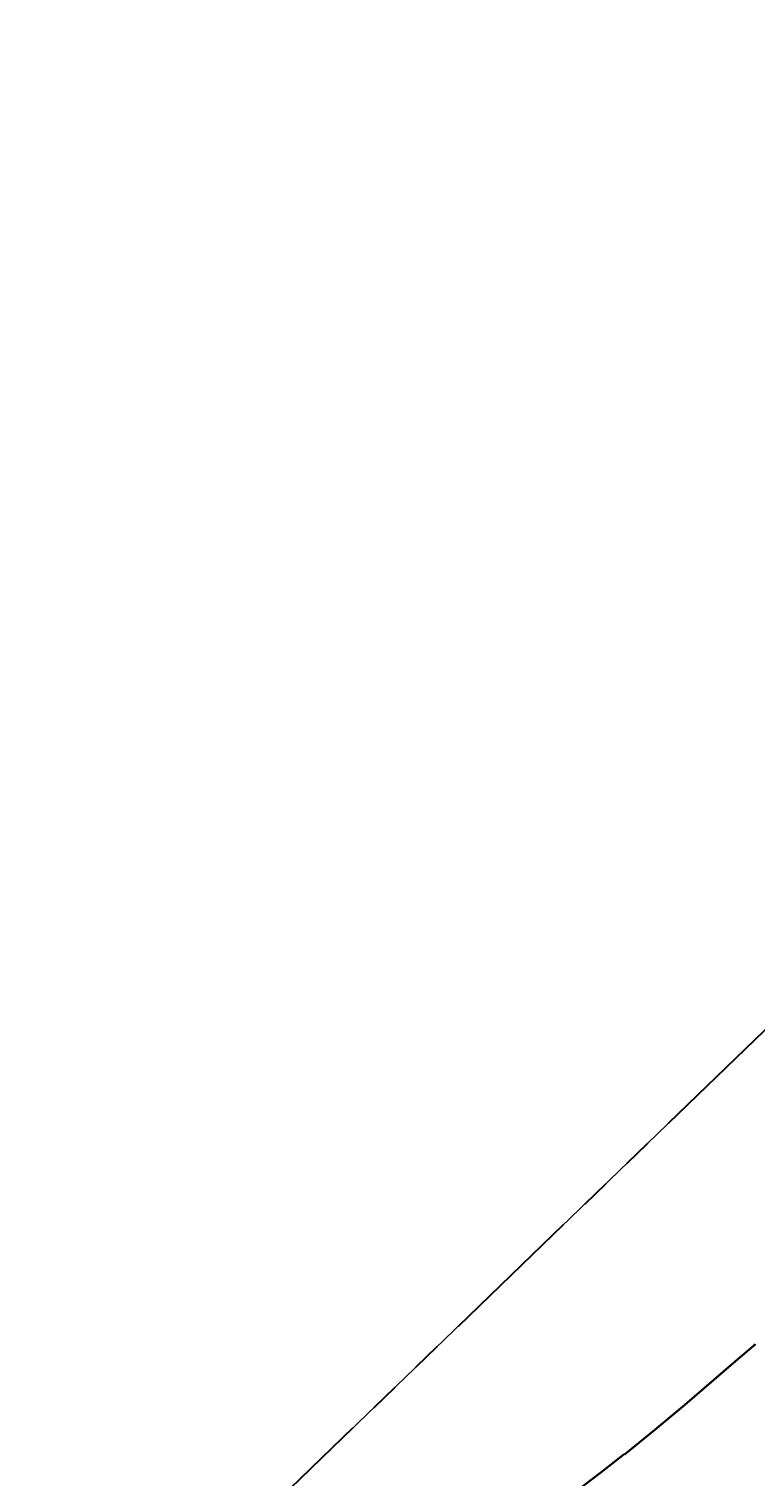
# Model space of a CAD drawing. Header units: millimetres. Extents: x 832508 to 836017, y 816085 to 819654.
# Drawn here: x 834374.7 to 834424.3, y 818127.3 to 818226.2 of the extents above; entities that cross this region are included whole.
import ezdxf

# ---------------------------------------------------------------- set-up
doc = ezdxf.new("R2010")
doc.units = ezdxf.units.MM
doc.header["$LTSCALE"] = 10
doc.linetypes.add('HIDDEN', pattern=[9.525, 6.35, -3.175])
doc.linetypes.add('PHANTOM', pattern=[2.5, 1.25, -0.25, 0.25, -0.25, 0.25, -0.25])
doc.layers.add('BLOCK PLAN BOUNDARY(OFF)', color=7, linetype='Continuous')
doc.layers.add('DLN030_1', color=1, linetype='Continuous')
doc.layers.add('DLN_140', color=1, linetype='Continuous', lineweight=5)
doc.layers.add('MMH065__', color=7, linetype='Continuous', lineweight=0)
doc.styles.get("Standard").update_dxf_attribs({"font": 'arial.ttf'})
doc.dimstyles.new('ISO-25', dxfattribs={"dimtxt": 2.5, "dimasz": 2.5, "dimexe": 1.25, "dimexo": 0.625, "dimtad": 1, "dimdec": 3, "dimdsep": 46, "dimtxsty": 'Standard', "dimcen": 2.5, "dimadec": 4, "dimazin": 0, "dimtfac": 1, "dimtdec": 3, "dimtmove": 2, "dimatfit": 3, "dimfxl": 0, "dimarcsym": 0})

# ---------------------------------------------------------------- blocks, each defined once
blk = doc.blocks.new('*D29')
at = {"layer": 'Defpoints', "color": 0}
for p in [(834415.702, 817921.933), (834411.593, 817916.806), (834435.918, 817897.312)]:
    blk.add_point(p, dxfattribs=at)
at = {"layer": 'DLN030_1', "color": 0, "linetype": 'Continuous', "lineweight": -2}
for p, q in [((834802.441, 818404.518), (835197.398, 818897.357)), ((834826.766, 818385.024), (835221.723, 818877.863)), ((834440.027, 817902.439), (834415.702, 817921.933))]:
    blk.add_line(p, q, dxfattribs=at)
at = {"layer": 'DLN030_1', "color": 0, "insert": (835796.631, 819620.174), "char_height": 2.5, "attachment_point": 5, "rotation": 321.29164}
blk.add_mtext('30 m', dxfattribs=at)
blk = doc.blocks.new('*D30')
at = {"layer": 'Defpoints', "color": 0}
for p in [(834403.14, 817932), (834399.031, 817926.873), (834411.593, 817916.806)]:
    blk.add_point(p, dxfattribs=at)
at = {"layer": 'DLN030_1', "color": 0, "linetype": 'Continuous', "lineweight": -2}
for p, q in [((834789.879, 818414.585), (835184.835, 818907.424)), ((834802.441, 818404.518), (835197.398, 818897.357)), ((834415.702, 817921.933), (834403.14, 817932))]:
    blk.add_line(p, q, dxfattribs=at)
at = {"layer": 'DLN030_1', "color": 0, "insert": (834410.865, 817928.733), "char_height": 2.5, "attachment_point": 5, "rotation": 321.29164}
blk.add_mtext('AEL TUNNEL', dxfattribs=at)
blk = doc.blocks.new('*D31')
at = {"layer": 'Defpoints', "color": 0}
for p in [(834378.917, 817951.412), (834374.808, 817946.285), (834399.031, 817926.873)]:
    blk.add_point(p, dxfattribs=at)
at = {"layer": 'DLN030_1', "color": 0, "linetype": 'Continuous', "lineweight": -2}
for p, q in [((834765.656, 818433.997), (835160.613, 818926.836)), ((834789.879, 818414.585), (835184.835, 818907.424)), ((834403.14, 817932), (834378.917, 817951.412))]:
    blk.add_line(p, q, dxfattribs=at)
at = {"layer": 'DLN030_1', "color": 0, "insert": (835759.794, 819649.695), "char_height": 2.5, "attachment_point": 5, "rotation": 321.29164}
blk.add_mtext('30 m', dxfattribs=at)

msp = doc.modelspace()

# ---------------------------------------------------------------- linework, layer by layer
at = {"layer": 'BLOCK PLAN BOUNDARY(OFF)', "color": 3, "linetype": 'PHANTOM', "ltscale": 0.8}
msp.add_line((834425.6277, 818158.37), (834386.5302, 818120.6162), dxfattribs=at)
msp.add_lwpolyline([(834425.6277, 818158.37), (834386.5302, 818120.6162)], dxfattribs=at)
at = {"layer": 'DLN_140', "color": 6, "linetype": 'HIDDEN', "ltscale": 200}
msp.add_lwpolyline([(834425.6277, 818158.37), (834386.5302, 818120.6162)], dxfattribs=at)
at = {"layer": 'MMH065__', "color": 7, "linetype": 'Continuous', "lineweight": 30, "elevation": 6, "flags": 128}
for points in [[(834424.3701, 818136.3171), (834422.8479, 818135.0198), (834419.5364, 818132.178), (834417.4935, 818130.4577), (834415.4188, 818128.7758)], [(834415.4033, 818128.7954), (834414.0142, 818127.7045), (834413.7241, 818127.4801), (834411.8076, 818126.0274), (834410.3095, 818124.9266), (834407.7977, 818123.1467), (834406.9832, 818122.5868), (834399.8351, 818118.0134), (834396.3502, 818115.9927), (834392.1841, 818113.7379), (834391.5506, 818113.4179), (834390.7416, 818113.0193), (834389.9986, 818112.6594), (834389.8969, 818112.6107), (834386.1438, 818110.8778), (834384.9256, 818110.3358), (834382.8294, 818109.4233), (834381.9566, 818109.0434), (834378.4499, 818107.5169), (834373.4431, 818105.2285)]]:
    msp.add_lwpolyline(points, dxfattribs=at)

# ---------------------------------------------------------------- dimensions: what is measured, and where the dimension line sits
at = {"layer": 'DLN030_1'}
dim = msp.add_linear_dim(base=(834378.9168, 817951.4122), p1=(834399.0308, 817926.8731), p2=(834374.808, 817946.2851), angle=321.291636, text='30 m', dimstyle='ISO-25', override={"dimscale": 1000, "dimtxt": 0.0025, "dimasz": 0.0015, "dimfxl": 15, "dimarcsym": 2}, dxfattribs=at)
dim.commit()
dim.dimension.update_dxf_attribs({"geometry": '*D31', "text_midpoint": (835759.7945, 819649.6947)})
dim = msp.add_aligned_dim(p1=(834435.9183, 817897.3118), p2=(834411.5932, 817916.8058), distance=-6.5703, text='30 m', dimstyle='ISO-25', override={"dimscale": 1000, "dimtxt": 0.0025, "dimasz": 0.0015, "dimfxl": 15, "dimarcsym": 2}, dxfattribs=at)
dim.commit()
dim.dimension.update_dxf_attribs({"geometry": '*D29', "text_midpoint": (835796.6308, 819620.1744)})
dim = msp.add_linear_dim(base=(834403.1396, 817932.0002), p1=(834411.5932, 817916.8058), p2=(834399.0308, 817926.8731), angle=321.291636, text='AEL TUNNEL', dimstyle='ISO-25', override={"dimscale": 1000, "dimtxt": 0.0025, "dimasz": 0.0015, "dimfxl": 15, "dimarcsym": 2}, dxfattribs=at)
dim.commit()
dim.dimension.update_dxf_attribs({"geometry": '*D30', "text_midpoint": (834410.8653, 817928.7331), "dimtype": 160})

doc.saveas('drawing.dxf')
